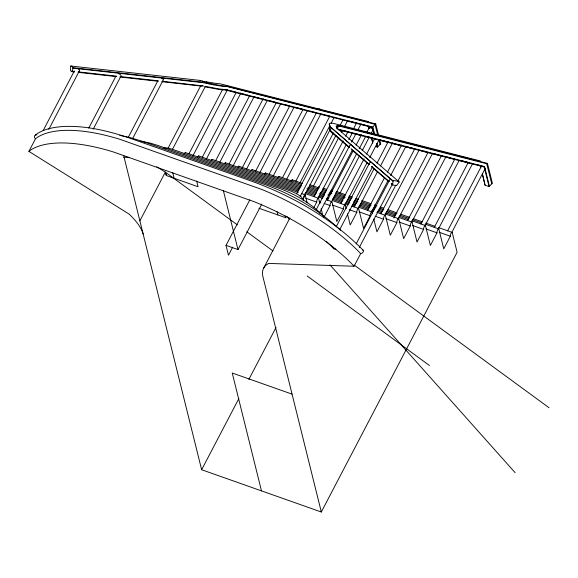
<?xml version="1.0" encoding="UTF-8"?>
<svg xmlns="http://www.w3.org/2000/svg" width="578" height="578" viewBox="0 0 578 578"><rect width="100%" height="100%" fill="white"/><g stroke="black" fill="none" stroke-linecap="round" stroke-linejoin="round"><path stroke-width="0.87" d="M202.242 81.187L214.272 83.145A75.906 7.528 17.6 0 0 220.189 83.803L368.699 121.676M200.161 80.645L202.293 80.891M336.071 126.336A76.823 8.063 33.3 0 1 336.338 126.098L339.481 126.134L486.727 163.726L491.712 183.818L492.442 183.544L487.442 163.386L340.16 125.787L337.039 125.751A76.426 8.02 33.3 0 0 337.227 128.367L399.225 181.983L396.551 185.61L392.65 185.003L393.054 181.282L330.24 126.813A83.261 8.742 33.3 0 1 329.742 124.234M200.205 80.429L70.726 65.993L70.48 70.668L71.845 71.658L74.519 71.954M70.726 65.993C74.324 66.398 72.705 69.772 71.845 71.658M378.568 135.324L375.743 123.93L227.01 86.252A83.694 8.294 17.6 0 1 220.485 85.522L203.933 82.3L203.601 82.733L72.85 68.132M399.225 181.983C399.304 181.427 390.981 179.585 393.054 181.282M212.018 84.113L211.591 84.446L203.601 82.733M214.315 84.482L213.853 84.879L211.541 84.431M209.662 83.557L209.128 83.926M207.199 83.03L206.678 83.405M228.368 86.31L226.352 86.599A83.138 8.244 17.6 0 1 219.871 85.884L213.744 84.843M338.564 125.534L336.895 127.312M339.308 125.621L336.671 128.836M204.511 81.368L204.482 81.794M206.649 81.801L206.678 82.351M480.426 160.987L333.13 123.309L331.367 123.027L331.346 123.389M331.367 123.027L329.691 123.273A83.947 8.815 33.3 0 0 329.894 126.134L330.826 127.738L330.565 131.574L349.011 147.448M375.743 123.93L375.093 124.292L227.703 86.664M487.442 163.386L486.727 163.726M143.134 233.996A59.418 23.879 27.6 0 0 129.104 214.106L28.9 151.385L35.504 138.763A2.225 2.001 53.3 0 1 36.876 134.912M43.155 130.585L74.309 70.993M48.812 129.328L79.547 70.538M88.795 128.07L115.86 76.296M93.203 129.205L121.105 75.834A2.225 0.896 27.6 0 0 118.331 73.63M128.172 137.55L158.054 80.393M132.579 138.677L163.292 79.937M167.974 148.38L200.472 86.216M172.381 149.514L205.298 86.548M139.876 220.847L165.337 172.143L156.717 166.746M188.941 153.864L222.689 89.301M192.929 155.785L227.515 89.633M202.3 157.274L236.055 92.711M206.295 159.196L240.881 93.044M215.666 160.684L249.414 96.121M219.654 162.606L254.241 96.454M229.025 164.094L263.192 98.737M233.021 166.023L267.188 100.666M241.972 168.299L276.139 102.949M246.38 169.433L280.547 104.076M255.332 171.709L289.499 106.359M259.746 172.844L293.913 107.486M232.638 247.189L228.462 255.173L226.027 245.354L249.819 199.844M269.11 174.325L302.865 109.769M273.105 176.254L307.272 110.897M226.027 245.354L237.992 249.58L261.783 204.07M282.476 177.735L316.217 113.194M286.471 179.664L320.624 114.328M295.842 181.145L329.641 116.481M299.83 183.074L329.879 125.592M331.136 123.201L334.055 117.609M296.572 193.803L330.219 129.443M300.148 196.527L333.376 132.962M263.402 268.633L289.903 217.949M340.449 124.783L342.949 120M304.635 195.241L335.883 135.469M301.68 198.109L303.363 198.709L305.249 195.097L307.156 202.784M313.197 186.484L338.607 137.867M341.526 132.29L342.357 130.693M344.864 125.91L347.775 120.332M313.999 196.73L343.159 140.945M345.658 136.17L347.746 132.181M353.396 128.988L356.727 122.615M317.994 198.651L346.323 144.464M348.823 139.688L352.154 133.308M313.84 207.639L316.722 202.119A2.225 0.686 -70.5 0 1 317.401 199.222A2.225 0.686 -70.5 0 1 318.615 198.514L319.887 203.637M316.224 209.612L349.871 145.259A2.225 0.896 27.6 0 1 351.092 144.984M351.554 142.072L355.723 134.103M357.804 130.122L361.142 123.743M319.388 213.13L352.204 150.359M327.365 200.14L353.209 150.706M356.12 145.129L361.539 134.761M366.965 132.001L369.039 128.041M331.36 202.062L356.785 153.43M359.285 148.647L365.534 136.69M323.897 217.364L330.089 205.53A2.225 0.686 -70.5 0 1 330.761 202.632A2.225 0.686 -70.5 0 1 331.974 201.924L336.851 221.569L343.448 208.94A2.225 0.686 -70.5 0 1 344.12 206.043A2.225 0.686 -70.5 0 1 345.333 205.334L346.186 208.752M339.915 193.319L359.372 156.096M362.269 150.555L369.306 137.094M371.379 133.135L373.034 129.963M340.724 203.55L364.061 158.914M366.56 154.131L374.891 138.193M373.756 218.99L376.935 231.8L383.539 219.17A2.225 0.686 -70.5 0 1 384.211 216.28A2.225 0.686 -70.5 0 1 385.425 215.565L390.302 235.21L396.898 222.588A2.225 0.686 -70.5 0 1 397.57 219.691A2.225 0.686 -70.5 0 1 398.784 218.975L403.661 238.62L410.264 225.998A2.225 0.686 -70.5 0 1 410.936 223.101A2.225 0.686 -70.5 0 1 412.15 222.386L417.02 242.03L423.623 229.408A2.225 0.686 -70.5 0 1 424.295 226.511A2.225 0.686 -70.5 0 1 425.509 225.796L430.386 245.44L436.99 232.818A2.225 0.686 -70.5 0 1 437.662 229.921A2.225 0.686 -70.5 0 1 438.875 229.213L443.745 248.858L450.349 236.229A2.225 0.686 -70.5 0 1 451.021 233.331A2.225 0.686 -70.5 0 1 452.234 232.623L457.111 252.268L321.317 512.007L201.643 469.733L238.83 398.603M248.858 379.428L276.009 327.473M344.719 205.479L367.218 162.44M369.718 157.657L379.305 139.32M336.598 225.991L369.833 162.432A2.225 0.896 27.6 0 1 370.592 162.1M339.763 229.509L372.579 166.739M354.09 206.96L374.074 168.725M376.993 163.148L388.235 141.639M358.078 208.889L377.658 171.442M380.57 165.872L392.65 142.766M372.485 213.86L372.059 212.155A2.225 0.686 -70.5 0 0 370.845 212.87A2.225 0.686 -70.5 0 0 370.173 215.76L363.576 228.389L358.7 208.745A2.225 0.686 -70.5 0 0 357.486 209.453A2.225 0.686 -70.5 0 0 356.814 212.35L350.21 224.979L347.457 213.874M367.449 210.37L384.529 177.699M387.448 172.121L401.609 145.027M371.444 212.299L388.105 180.423M390.605 175.64L406.023 146.155M356.142 243.967L389.789 179.606A2.225 0.896 27.6 0 1 390.555 179.274M359.306 247.478L392.534 183.92M380.815 213.781L395.814 185.09M397.895 181.102L414.563 149.225M321.317 512.007L262.817 276.27A59.418 23.879 27.6 0 1 268.727 263.424L354.061 266.241L360.665 253.619A2.225 1.308 -43.8 0 0 363.186 251.864A2.225 1.308 -43.8 0 0 362.55 250.014M385.223 214.915L418.971 150.352M393.755 217.993L427.915 152.65M398.17 219.12L432.33 153.777M407.533 220.601L441.289 156.046M411.529 222.53L445.696 157.173M420.9 224.018L454.648 159.456M424.895 225.94L459.062 160.583M434.259 227.429L468.014 162.866M438.254 229.35L472.421 164M447.625 230.839L480.954 167.078M451.62 232.761L485.368 168.205M375.765 146.602L377.564 147.115L380.013 144.363L378.93 139.999M482.608 174.455L485.043 185.184L489.118 186.622L491.712 183.818M392.672 184.526L391.342 183.32M35.309 135.05C43.48 128.793 54.122 127.117 64.129 126.438C86.454 125.643 108.512 130.924 129.523 138.048L253.879 181.976C294.318 197.084 332.849 219.293 363.215 250.281M35.504 138.763L37.808 137.044A132.709 53.342 27.6 0 1 119.762 139.269L260.483 188.97A132.709 53.342 27.6 0 1 356.98 249.783L360.665 253.619M28.9 151.385L31.205 149.666A132.709 53.342 27.6 0 1 113.165 151.891L253.886 201.599A132.709 53.342 27.6 0 1 350.376 262.412L354.061 266.241M204.814 86.787L217.819 89.236A82.228 8.15 17.6 0 0 225.485 90.002L225.796 89.539A82.437 8.171 17.6 0 1 218.101 88.774L205.067 86.324M163.776 147.932L167.714 148.004L171.926 149.102L291.644 191.39L297.15 193.948L301.904 197.344M335.883 249.125L334.106 249.067L331.44 246.293A92.653 37.245 27.6 0 0 326.223 241.402M549.071 407.765L354.126 265.02M73.117 67.713L203.933 82.3M71.983 71.173L74.656 71.47M78.225 71.867L116.597 76.144M120.166 76.542L157.642 80.725M162.1 81.223L203.658 86.014M78.088 72.351L116.431 76.628M120 77.026L158.35 81.303M161.919 81.7L202.047 86.173L202.257 85.696M140.505 141.177L150.092 143.062L157.794 145.418L279.058 188.255C294.715 194.042 309.541 202.575 321.614 214.178M119.769 135.36L130.411 137.687L143.655 141.733L266.465 185.119C293.725 195.212 319.526 210.096 340.558 230.297M380.078 144.392L380.743 144.088L379.876 140.584M225.796 89.539L372.839 127.081L374.537 133.93M231.352 91.107L236.359 92.386M240.535 93.448L245.549 94.727M247.218 95.153L249.725 95.796M253.901 96.858L258.908 98.137M269.767 100.912L274.774 102.19M285.633 104.965L288.978 105.817M294.823 107.306L302.337 109.228M310.689 111.359L313.197 111.995M321.549 114.126L324.887 114.979M326.556 115.412L329.894 116.265M349.105 121.163L356.619 123.085M362.558 124.602L367.651 125.896M225.492 90.002L372.485 127.521L375.021 124.27L377.629 134.753M337.53 129.002L484.537 166.536L489.429 186.239M344.719 130.989L348.057 131.842M353.909 133.33L358.916 134.609M367.268 136.74L372.283 138.019M378.128 139.515L381.466 140.367M383.135 140.794L388.149 142.072M399.001 144.847L401.508 145.483M408.191 147.188L413.205 148.467M424.057 151.241L426.564 151.877M432.409 153.372L435.747 154.225M446.606 156.999L449.113 157.635M462.472 161.045L467.486 162.324M475.954 164.492L478.505 165.135M339.134 129.754L349.314 132.355M352.493 133.164L362.673 135.765M366.705 136.798L376.04 139.175M378.373 139.775L389.399 142.585M393.43 143.619L401.912 145.786M405.099 146.595L416.124 149.413M418.458 150.005L429.483 152.823M431.817 153.416L442.849 156.233M445.183 156.826L456.208 159.644M459.394 160.453L469.574 163.054M338.686 129.84L484.191 166.977L484.537 166.536M369.299 126.394L372.485 127.521L374.111 134.074M336.512 191.535L345.781 194.808M349.148 196L352.522 197.185M355.896 198.377L358.425 199.273M361.792 200.465L371.062 203.738M374.436 204.93L376.964 205.819M380.331 207.011L383.705 208.203M387.917 209.691L397.187 212.964M400.561 214.156L409.831 217.429M413.205 218.621L422.475 221.894M425.849 223.086L435.118 226.359M438.485 227.551L451.974 232.32M323.145 188.117L326.519 189.309M330.732 190.798L332.415 191.397M335.789 192.582L345.059 195.863M348.433 197.055L351.8 198.24M355.174 199.432L357.703 200.328M361.915 201.816L371.184 205.089M374.558 206.281L376.242 206.873M379.616 208.066L383.828 209.554M387.202 210.746L396.472 214.019M399.839 215.211L409.116 218.484M412.482 219.676L421.752 222.949M425.126 224.141L438.608 228.902M309.786 184.707L319.056 187.987M322.423 189.172L326.642 190.661M330.009 191.853L331.7 192.452M335.912 193.941L345.182 197.214M348.556 198.406L351.084 199.294M354.451 200.487L357.825 201.679M361.192 202.871L370.469 206.144M373.836 207.336L375.519 207.928M378.893 209.12L383.106 210.609M386.48 211.801L395.749 215.074M399.123 216.266L408.393 219.539M411.76 220.731L425.249 225.492M292.208 179.809L302.323 183.385M309.909 186.058L318.334 189.042M322.546 190.53L325.92 191.715M329.294 192.907L331.823 193.803M335.189 194.996L344.459 198.268M347.833 199.461L350.362 200.349M353.736 201.541L357.103 202.734M360.477 203.926L369.747 207.199M373.121 208.391L374.804 208.983M378.171 210.175L382.39 211.664M385.757 212.856L395.027 216.129M398.401 217.321L411.883 222.082M439.396 232.356L450.349 236.229M278.849 176.398L301.6 184.44M309.187 187.113L317.618 190.09M321.83 191.578L325.197 192.77M328.571 193.962L330.255 194.562M334.474 196.05L342.899 199.027M347.111 200.515L349.639 201.404M353.852 202.892L356.38 203.788M359.754 204.98L369.024 208.253M372.398 209.446L374.082 210.038M377.456 211.23L381.668 212.718M385.042 213.911L398.524 218.672M426.029 228.946L436.99 232.818M265.483 172.988L301.723 185.791M307.626 187.872L316.896 191.145M320.263 192.337L324.482 193.825M327.849 195.017L329.539 195.617M333.752 197.105L343.021 200.378M346.395 201.57L349.762 202.755M353.136 203.947L355.665 204.843M359.032 206.035L368.309 209.308M371.676 210.5L373.359 211.093M376.733 212.285L385.165 215.262M412.67 225.536L423.623 229.408M252.124 169.578L301.001 186.846M306.904 188.927L316.173 192.199M319.547 193.392L324.605 195.176M333.029 198.153L342.299 201.433M345.673 202.625L349.047 203.81M352.414 205.002L354.943 205.898M358.317 207.09L371.799 211.851M399.304 222.125L410.264 225.998M238.757 166.168L300.285 187.901M307.026 190.278L316.296 193.558M319.67 194.743L323.882 196.231M327.256 197.423L328.94 198.023M332.307 199.208L341.584 202.488M344.95 203.68L348.324 204.865M351.691 206.057L358.439 208.441M385.945 218.715L396.898 222.588M225.398 162.758L299.563 188.955M306.304 191.332L315.574 194.613M318.948 195.798L323.16 197.286M326.534 198.478L328.217 199.078M332.429 200.566L345.073 205.031M375.108 216.194L383.539 219.17M212.032 159.347L298.84 190.01M305.589 192.387L314.858 195.66M318.225 196.852L322.445 198.341M326.657 199.829L331.714 201.621M359.22 211.895L370.173 215.76M198.673 155.93L298.125 191.065M304.866 193.442L318.348 198.203M349.228 209.669L356.814 212.35M185.307 152.52L298.248 192.416M301.615 193.608L304.989 194.793M332.495 205.067L343.448 208.94M319.128 201.657L320.819 202.257M324.186 203.449L330.089 205.53M305.769 198.247L316.722 202.119M258.879 208.225L285.835 217.747L285.424 216.078M292.063 394.138L232.226 373.005L261.48 490.874M429.425 365.491L307.2 276.009M196.65 181.015L198.073 186.745L166.161 175.474L165.337 172.143L237.356 224.878M246.813 231.8L273.004 250.975M330.5 127.088L392.787 180.683M349.733 147.513L330.096 130.231A81.469 8.554 33.3 0 1 329.612 127.709M351.099 148.683L369.515 164.535M371.56 166.291L389.297 181.557M351.742 149.796L368.786 164.463M371.517 166.811L388.56 181.478M391.292 183.826L392.65 185.003M286.811 216.432L289.21 219.127M329.959 264.861L515.15 472.703M330.067 130.78L329.496 129.523M165.366 172.165L166.543 175.611M489.06 186.622L484.191 166.977L480.195 165.568L480.737 167.75M482.254 173.862L485.072 185.213M376.878 143.358L377.73 146.783M376.495 143.676L377.362 147.166M368.786 126.43L369.212 128.143M371.553 137.564L372.615 141.848M368.497 126.112L369.039 128.302A2.225 0.896 27.6 0 1 371.546 128.265A2.225 0.896 27.6 0 1 372.637 130.274M371.423 137.904L372.723 143.142M321.158 208.759L322.849 215.594M277.05 211.656L277.859 214.929M223.368 190.646L237.992 249.58M172.714 172.562L174.137 178.291M123.634 155.417L201.643 469.733M285.142 216.15L285.453 217.61M197.488 157.454A2.225 0.686 -70.5 0 1 198.933 156.233M184.122 154.044A2.225 0.686 -70.5 0 1 185.574 152.823M264.298 174.505A2.225 0.686 -70.5 0 1 265.743 173.292M303.363 198.709A2.225 0.686 -70.5 0 1 304.035 195.812A2.225 0.686 -70.5 0 1 305.249 195.097M211.086 160.359A2.225 0.686 -70.5 0 1 212.299 159.651M318.695 108.91A2.225 0.896 27.6 0 1 319.518 108.939M320.552 109.307A2.225 0.896 27.6 0 1 321.057 109.582M302.67 198.485A2.225 1.308 -43.8 0 1 303.009 200.804M323.47 216.223A2.225 1.308 -43.8 0 1 323.528 216.606M322.632 215.659A2.225 1.308 -43.8 0 1 323.297 215.926M161.551 78.102A2.225 0.896 27.6 0 1 163.285 79.677M277.657 177.923A2.225 0.686 -70.5 0 1 279.109 176.702M291.023 181.333A2.225 0.686 -70.5 0 1 292.468 180.112M317.748 188.153A2.225 0.686 -70.5 0 1 319.193 186.932M331.107 191.564A2.225 0.686 -70.5 0 1 332.56 190.35M224.445 163.769A2.225 0.686 -70.5 0 1 225.658 163.061M237.804 167.179A2.225 0.686 -70.5 0 1 239.017 166.471M251.17 170.597A2.225 0.686 -70.5 0 1 252.384 169.881M329.395 129.017A80.617 8.46 33.3 0 1 329.879 128.005M77.806 68.703A2.225 0.896 27.6 0 1 79.547 70.278M123.721 157.346A52.605 21.14 27.6 0 1 129.544 157.447"/></g></svg>
